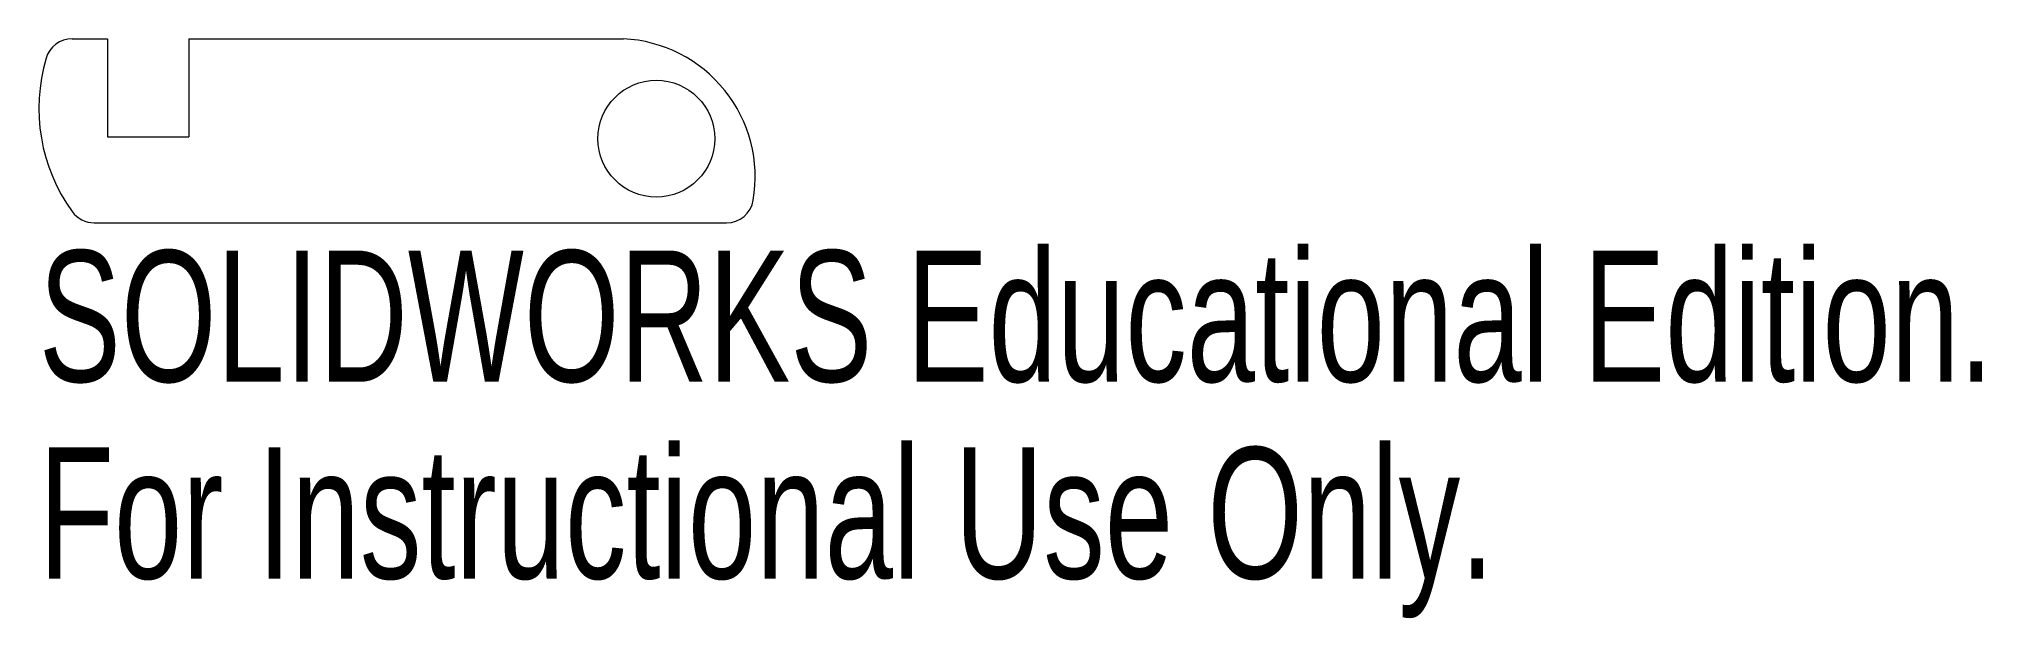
# Model space of a CAD drawing. Header units: millimetres. Extents: x -0.05 to 7.1, y -2.13 to 0.
import ezdxf

# ---------------------------------------------------------------- set-up
doc = ezdxf.new("R2010")
doc.units = ezdxf.units.MM
doc.styles.add('SLDTEXTSTYLE0', font='TXT', dxfattribs={"width": 0.7})

msp = doc.modelspace()

# ---------------------------------------------------------------- linework, layer by layer
at = {"color": 7, "linetype": 'Continuous', "lineweight": 15}
for p, q in [((0.0702, 0), (0.2, 0)), ((0.2, 0), (0.2, -0.3611)), ((0.5, 0), (0.5, -0.3611)), ((0.5, 0), (2.0993, 0)), ((0.2, -0.3611), (0.5, -0.3611)), ((0.1515, -0.6778), (2.4782, -0.6778))]:
    msp.add_line(p, q, dxfattribs=at)
msp.add_circle((2.22, -0.3678), 0.215, dxfattribs=at)
for centre, radius, start, end in [((0.0702, -0.1), 0.1, 90, 163.63785), ((2.0749, -0.5085), 0.5091, 350.25808, 87.25093), ((0.6003, -0.2556), 0.6525, 163.63785, 215.66435), ((0.1515, -0.5778), 0.1, 215.66435, 270), ((2.4782, -0.5778), 0.1, 270, 350.25808)]:
    msp.add_arc(centre, radius, start, end, dxfattribs=at)

# ---------------------------------------------------------------- texts
at = {"color": 7, "linetype": 'Continuous', "char_height": 0.483362, "attachment_point": 1, "style": 'SLDTEXTSTYLE0'}
for s, insert in [('SOLIDWORKS Educational Edition.', (-0.0522, -0.7797)), ('For Instructional Use Only.', (-0.0522, -1.5048))]:
    msp.add_mtext(s, dxfattribs=dict(at, insert=insert))

doc.saveas('drawing.dxf')
